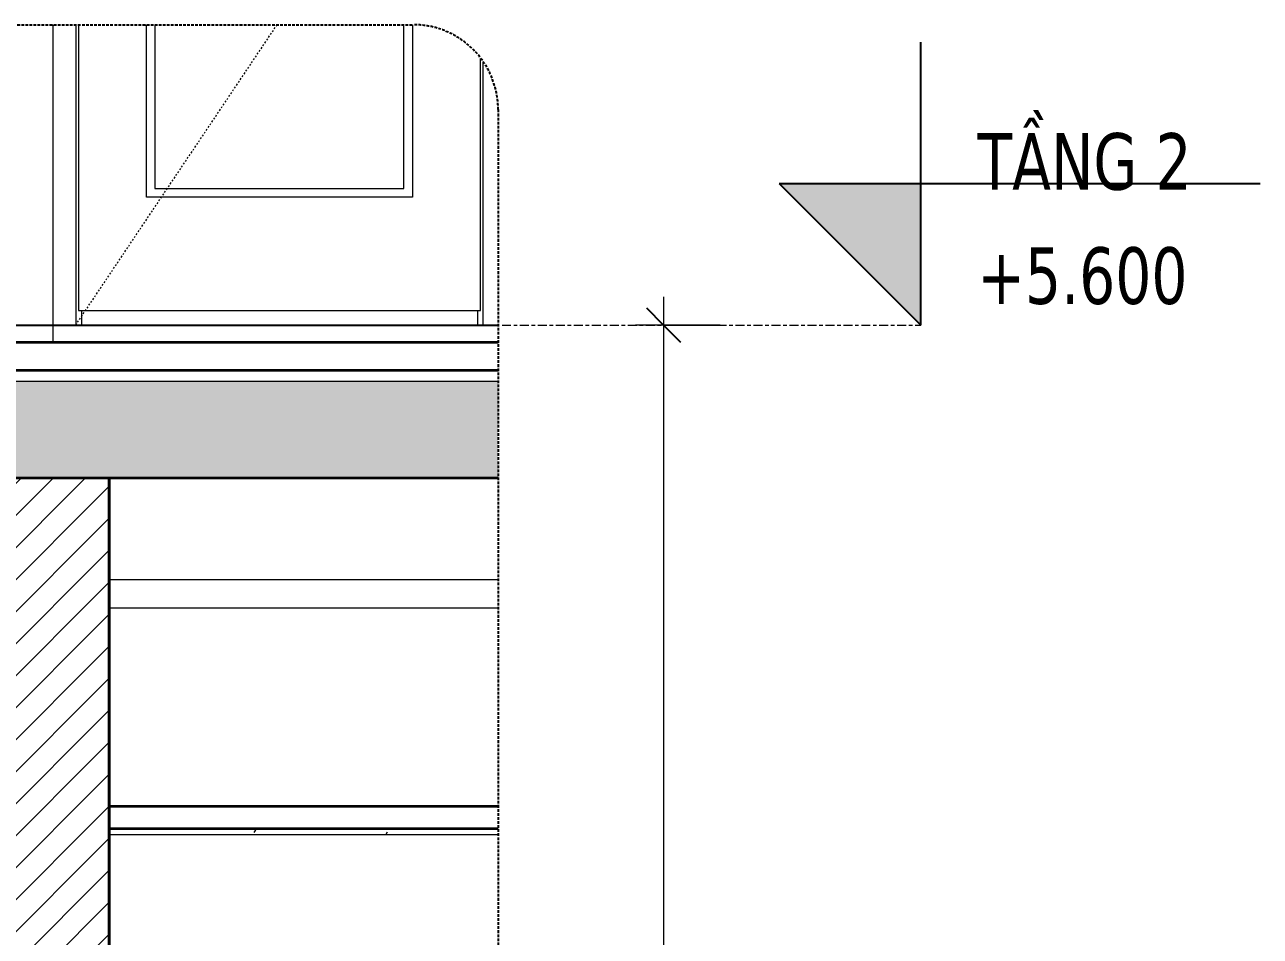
# Model space of a CAD drawing. Header units: millimetres. Extents: x 66631 to 260610, y 416 to 78637.
# Drawn here: x 104735 to 106919, y 4520 to 6131 of the extents above; entities that cross this region are included whole.
import ezdxf

# ---------------------------------------------------------------- set-up
doc = ezdxf.new("R2010")
doc.units = ezdxf.units.MM
for name, pattern in [('Centre', [31.75, 6.35, -4.7625, 15.875, -4.7625]), ('Dash', [6, 3, -3]), ('Hidden', [7.14375, 4.7625, -2.38125])]:
    doc.linetypes.add(name, pattern=pattern)
for name, color, linetype, lineweight in [('0-5', 130, 'Continuous', 5), ('A-ANNO-DIMS', 211, 'Continuous', 9), ('A-ANNO-DIMS-50', 211, 'Continuous', 9), ('A-CLNG-1', 250, 'Continuous', 35), ('A-CLNG-FNSH-1', 7, 'Continuous', 18), ('A-CLNG-PATT-3', 13, 'Continuous', 18), ('A-DETL-GENF', 92, 'Continuous', 18), ('A-DETL-GENF-4', 92, 'Hidden', 25), ('A-DETL-GENF-5', 9, 'Continuous', 18), ('A-DETL-GENF-HDLN-1', 7, 'Dash', 18), ('A-DETL-MEDM', 33, 'Continuous', 35), ('A-DETL-THIN', 151, 'Continuous', 18), ('A-DOOR', 31, 'Continuous', 18), ('A-DOOR-3', 7, 'Continuous', 18), ('A-FLOR-3', 7, 'Continuous', 18), ('A-FLOR-FNSH-1', 250, 'Continuous', 35), ('A-FLOR-LEVL', 51, 'Continuous', 9), ('A-FLOR-LEVL-1', 51, 'Continuous', 25), ('A-FLOR-LEVL-2', 51, 'Centre', 9), ('A-WALL-2', 250, 'Continuous', 35), ('A-WALL-3', 7, 'Continuous', 18), ('A-WALL-PATT-2', 111, 'Continuous', 18), ('M-EQPM', 50, 'Continuous', 18), ('M-EQPM-3', 50, 'Continuous', 25), ('S-BEAM-2', 7, 'Continuous', 18), ('S-COLS-7', 52, 'Continuous', 35)]:
    doc.layers.add(name, color=color, linetype=linetype, lineweight=lineweight)
doc.styles.add('Tahoma_B_1', font='tahomabd.ttf', dxfattribs={"width": 0.85, "height": 100})
doc.styles.add('UTM Avo', font='', dxfattribs={"width": 0.9, "height": 125})
doc.styles.get('UTM Avo').set_extended_font_data('UTM Avo')
doc.dimstyles.new('1_Dim_chi_tiet_2_5', dxfattribs={"dimscale": 304.8, "dimtxt": 124.912619, "dimasz": 0.19685, "dimexe": 0.164042, "dimexo": 0.0625, "dimgap": 0.016404, "dimtad": 1, "dimdec": 0, "dimrnd": 5, "dimzin": 0, "dimdsep": 46, "dimtxsty": 'UTM Avo', "dimblk1": 'OBLIQUE', "dimblk2": 'OBLIQUE', "dimsah": 1, "dimcen": 0.09, "dimdle": 0.164042, "dimazin": 0, "dimtfac": 1, "dimtdec": 4, "dimtix": 1, "dimtmove": 0, "dimatfit": 3, "dimfxl": 0.328084, "dimfxlon": 1, "dimtvp": 1, "dimtolj": 1, "dimtzin": 0, "dimarcsym": 2})

# ---------------------------------------------------------------- blocks, each defined once
blk = doc.blocks.new('NCV_TKTC_KET CAU_rvt-3-TKCS_CĂN HỘ LOẠI 1B - MẶT CẮT 2')
at = {"layer": 'S-BEAM-2'}
for p, q in [((-35850.5, 5150), (-36537.8, 5150)), ((-35850.5, 5100), (-36537.8, 5100))]:
    blk.add_line(p, q, dxfattribs=at)
blk = doc.blocks.new('DOOR_CW_01 CANH MO-PANEL KINH - DIG_02-800x2200-CỬA NHÔM KÍNH-400864-TKCS_CĂN HỘ LOẠI 1B - MẶT CẮT 2')
at = {"layer": 'A-DETL-GENF-HDLN-1'}
blk.add_line((-36596.9, 5600), (-36241, 6130.7), dxfattribs=at)
at = {"layer": 'A-DOOR-3'}
for p, q in [((-36636.9, 5600), (-36636.9, 6130.7)), ((-36596.9, 6130.7), (-36596.9, 5600)), ((-36591.9, 6130.7), (-36591.9, 5626)), ((-36471.9, 5826), (-36471.9, 6130.7)), ((-36456.9, 6130.7), (-36456.9, 5841)), ((-36016.9, 5841), (-36016.9, 6130.7)), ((-36001.9, 6130.7), (-36001.9, 5826)), ((-35881.9, 5626), (-35881.9, 6070.5)), ((-35876.9, 5600), (-35876.9, 6063.9)), ((-36456.9, 5841), (-36016.9, 5841)), ((-36001.9, 5826), (-36471.9, 5826)), ((-36591.9, 5626), (-35881.9, 5626)), ((-36586.9, 5626), (-36586.9, 5600)), ((-35886.9, 5626), (-35886.9, 5600)), ((-36596.9, 5600), (-36636.9, 5600)), ((-35850.5, 5600), (-35876.9, 5600))]:
    blk.add_line(p, q, dxfattribs=at)
blk = doc.blocks.new('NCV_TKTC_TANG 2_rvt-3-TKCS_CĂN HỘ LOẠI 1B - MẶT CẮT 2')
at = {"layer": 'A-FLOR-3'}
for q in [(-35850.5, 5600), (-36637.4, 5570)]:
    blk.add_line((-36637.4, 5600), q, dxfattribs=at)
at = {"layer": 'A-FLOR-FNSH-1'}
for p, q in [((-36934.3, 5570), (-35850.5, 5570)), ((-35850.5, 5520), (-36934.3, 5520))]:
    blk.add_line(p, q, dxfattribs=at)
at = {"layer": 'A-WALL-3'}
for p, q in [((-36636.9, 5600), (-36636.9, 6130.7)), ((-35850.5, 5600), (-36636.9, 5600))]:
    blk.add_line(p, q, dxfattribs=at)
at = {"layer": 'A-DOOR'}
blk.add_blockref('DOOR_CW_01 CANH MO-PANEL KINH - DIG_02-800x2200-CỬA NHÔM KÍNH-400864-TKCS_CĂN HỘ LOẠI 1B - MẶT CẮT 2', (0, 0), dxfattribs=at)
blk = doc.blocks.new('TKTC_XREF_251221_MB TANG 2-7 - TKTC_XREF_251221_MB TANG 2-7-2039446-TKCS_CĂN HỘ LOẠI 1B - MẶT CẮT 2')
at = {"layer": 'M-EQPM-3'}
blk.add_line((-45837, 5600), (-35850.5, 5600), dxfattribs=at)
blk = doc.blocks.new('BORDER VIEW - BORDER VIEW-3685526-TKCS_CĂN HỘ LOẠI 1B - MẶT CẮT 2')
at = {"layer": 'A-DETL-GENF-4'}
for p, q in [((-45687, 6130.7), (-36000.5, 6130.7)), ((-35850.5, 5980.7), (-35850.5, 1750))]:
    blk.add_line(p, q, dxfattribs=at)
blk.add_arc((-36000.5, 5980.7), 150, 0, 90, dxfattribs=at)
blk = doc.blocks.new('Level - CAO ĐỘ LEVEL-350587-TKCS_CĂN HỘ LOẠI 1B - MẶT CẮT 2')
at = {"layer": 'A-FLOR-LEVL'}
blk.add_hatch(color=256, dxfattribs=at).paths.add_polyline_path([(-35103.7, 2450), (-35103.7, 2200), (-35353.7, 2450)])
at = {"layer": 'A-FLOR-LEVL-1'}
for p, q in [((-35103.7, 2200), (-35103.7, 2700)), ((-35353.7, 2450), (-35103.7, 2200)), ((-35353.7, 2450), (-34503.7, 2450))]:
    blk.add_line(p, q, dxfattribs=at)
blk = doc.blocks.new('DIMBLOCK70-TKCS_CĂN HỘ LOẠI 1B - MẶT CẮT 2')
at = {"layer": 'A-ANNO-DIMS-50'}
for p, q in [((105864.2, 5650), (105864.2, 2150)), ((105964.2, 5600), (105814.2, 5600)), ((105864.2, 5600), (105964.2, 5600)), ((105964.2, 2200), (105814.2, 2200)), ((105864.2, 2200), (105964.2, 2200))]:
    blk.add_line(p, q, dxfattribs=at)
at = {"layer": 'A-ANNO-DIMS-50', "lineweight": 25}
for p, q in [((105864.2, 5600), (105834.2, 5630)), ((105864.2, 5600), (105894.2, 5570)), ((105864.2, 2200), (105834.2, 2230)), ((105864.2, 2200), (105894.2, 2170))]:
    blk.add_line(p, q, dxfattribs=at)
at = {"layer": 'A-ANNO-DIMS-50', "color": 0, "insert": (105701.8, 3728.8), "char_height": 125, "width": 410.824, "attachment_point": 1, "rotation": 90, "line_spacing_factor": 1.110334, "style": 'UTM Avo'}
blk.add_mtext('3400', dxfattribs=at)
blk = doc.blocks.new('_Oblique')
at = {"color": 0, "linetype": 'ByBlock', "lineweight": -2}
blk.add_line((-0.5, -0.5), (0.5, 0.5), dxfattribs=at)

msp = doc.modelspace()

# ---------------------------------------------------------------- hatches: boundary and pattern name
at = {"layer": 'A-CLNG-PATT-3'}
h = msp.add_hatch(dxfattribs=at)
h.set_pattern_fill('FP_6', color=256, style=0, pattern_type=2)
h.set_pattern_definition([(0, (100623.06, 15875), (406.4, 101.6), [16.764, -288.036, 16.764, -288.036, -1625.6]), (0, (100623.06, 15875), (406.4, 101.6), [-609.6, 16.764, -592.836, 16.764, -288.036, -711.2]), (0, (100623.06, 15875), (406.4, 101.6), [-1524, 16.764, -186.436, 16.764, -491.236]), (120, (100775.46, 15925.8), (-291.1882, 301.1527), [16.764, -288.036, 16.764, -288.036, -1625.6]), (120, (100775.46, 15925.8), (-291.1882, 301.1527), [-609.6, 16.764, -592.836, 16.764, -288.036, -711.2]), (120, (100775.46, 15925.8), (-291.1882, 301.1527), [-1524, 16.764, -186.436, 16.764, -491.236]), (240, (100826.26, 16129), (-115.2118, -402.7527), [16.764, -288.036, 16.764, -288.036, -1625.6]), (240, (100826.26, 16129), (-115.2118, -402.7527), [-609.6, 16.764, -592.836, 16.764, -288.036, -711.2]), (240, (100826.26, 16129), (-115.2118, -402.7527), [-1524, 16.764, -186.436, 16.764, -491.236])])
h.paths.add_polyline_path([(105323.2, 4700), (105571.7, 4700), (105571.7, 4710), (104884.5, 4710), (104884.5, 4700)])
at = {"layer": 'A-DETL-GENF-5'}
h = msp.add_hatch(dxfattribs=at)
h.set_pattern_fill('FP_5', color=256, style=0, pattern_type=2)
h.set_pattern_definition([(50, (100623.06, 15875), (364.368, -31.878), [38.1, -419.1]), (355, (100623.06, 15875), (-70.486, 382.113), [30.48, -335.28]), (100.451, (100653.42, 15872.34), (293.885, 350.233), [32.38, -356.18]), (46.184, (100623.06, 15976.6), (542.158, -84.086), [57.15, -628.65]), (96.636, (100668.24, 15969.6), (474.805, 494.855), [48.57, -534.27]), (351.184, (100623.06, 15976.6), (474.81, 494.85), [45.72, -502.92]), (21, (100673.86, 15951.2), (303.2285, -204.5305), [38.1, -419.1]), (326, (100673.86, 15951.2), (123.604, 368.376), [30.48, -335.28]), (71.451, (100699.13, 15934.16), (426.834, 163.843), [32.38, -356.18]), (37.5, (100623.06, 15875), (6.1766, 169.1102), [3.353, -327.863, 3.353, -337.007, -336.55]), (37.5, (100623.06, 15875), (6.1766, 169.1102), [-671.576, 3.353, -333.197]), (7.5, (100623.06, 15875), (133.6389, 200.3615), [3.353, -190.703, 3.353, -320.243, -128.27]), (7.5, (100623.06, 15875), (133.6389, 200.3615), [-517.652, 3.353, -124.917]), (327.5, (100509.78, 15875), (271.1818, -11.4584), [3.353, -123.647, 3.353, -392.887, -525.78]), (327.5, (100509.78, 15875), (271.1818, -11.4584), [-523.24, 3.353, -522.427]), (317.5, (100458.98, 15875), (296.2585, 50.853), [3.353, -161.747, 3.353, -259.791, -373.38]), (317.5, (100458.98, 15875), (296.2585, 50.853), [-428.244, 3.353, -370.027]), (45, (100623.06, 15875), (-125.7236, 125.7236), []), (45, (100623.06, 16065.5), (-125.7236, 125.7236), [])])
h.paths.add_polyline_path([(101186.6, 1600), (101486.6, 1600), (101486.6, 1930), (105571.7, 1930), (105571.7, 2130), (104685.3, 2130), (104685.3, 2100), (101095.3, 2100), (101095.3, 2150), (96886.9, 2150), (96886.9, 1600), (97186.9, 1600), (97186.9, 1930), (101186.6, 1930), (101186.6, 1695)])
h.paths.add_polyline_path([(101484.1, 4950), (101486.6, 4950), (101486.6, 5330), (105571.7, 5330), (105571.7, 5500), (101285.3, 5500), (101285.3, 5550), (96886.9, 5550), (96886.9, 4950), (97186.9, 4950), (97186.9, 5385), (101186.6, 5385), (101186.6, 4950)])
at = {"layer": 'A-WALL-PATT-2'}
h = msp.add_hatch(dxfattribs=at)
h.set_pattern_fill('FP_4', color=256, style=0, pattern_type=2)
h.set_pattern_definition([(45, (100623.06, 15875), (-28.28427, 28.28427), [])])
h.paths.add_polyline_path([(104684.5, 2120), (104685.3, 2120), (104685.3, 2130), (104884.5, 2130), (104884.5, 5330), (104684.5, 5330), (104684.5, 2130)])

# ---------------------------------------------------------------- linework, layer by layer
at = {"layer": 'A-CLNG-1'}
for p, q in [((104884.5, 4750), (105571.7, 4750)), ((104884.5, 4750), (104884.5, 4710)), ((105571.7, 4710), (104884.5, 4710))]:
    msp.add_line(p, q, dxfattribs=at)
at = {"layer": 'A-CLNG-FNSH-1'}
for p, q in [((104884.5, 4710), (104884.5, 4700)), ((104884.5, 4700), (105571.7, 4700))]:
    msp.add_line(p, q, dxfattribs=at)
at = {"layer": 'A-DETL-MEDM'}
msp.add_line((101486.6, 5330), (105571.7, 5330), dxfattribs=at)
at = {"layer": 'A-DETL-THIN'}
msp.add_line((105571.7, 5500), (101285.3, 5500), dxfattribs=at)
at = {"layer": 'A-FLOR-LEVL-2'}
msp.add_line((95185.2, 5600), (106318.6, 5600), dxfattribs=at)
at = {"layer": 'A-WALL-2'}
msp.add_line((104884.5, 5330), (104884.5, 2130), dxfattribs=at)
at = {"layer": 'S-COLS-7'}
msp.add_line((104884.5, 2130), (104884.5, 5330), dxfattribs=at)

# ---------------------------------------------------------------- block references
at = {"layer": '0-5'}
for name in ['NCV_TKTC_KET CAU_rvt-3-TKCS_CĂN HỘ LOẠI 1B - MẶT CẮT 2', 'NCV_TKTC_TANG 2_rvt-3-TKCS_CĂN HỘ LOẠI 1B - MẶT CẮT 2']:
    msp.add_blockref(name, (141422.2, 0), dxfattribs=at)
at = {"layer": 'A-DETL-GENF'}
msp.add_blockref('BORDER VIEW - BORDER VIEW-3685526-TKCS_CĂN HỘ LOẠI 1B - MẶT CẮT 2', (141422.2, 0), dxfattribs=at)
at = {"layer": 'A-FLOR-LEVL-1'}
msp.add_blockref('Level - CAO ĐỘ LEVEL-350587-TKCS_CĂN HỘ LOẠI 1B - MẶT CẮT 2', (141422.2, 3400), dxfattribs=at)
at = {"layer": 'M-EQPM'}
msp.add_blockref('TKTC_XREF_251221_MB TANG 2-7 - TKTC_XREF_251221_MB TANG 2-7-2039446-TKCS_CĂN HỘ LOẠI 1B - MẶT CẮT 2', (141422.2, 0), dxfattribs=at)

# ---------------------------------------------------------------- texts
at = {"layer": 'A-FLOR-LEVL', "char_height": 100, "line_spacing_factor": 0.996129, "style": 'Tahoma_B_1'}
for s, insert, width, attachment_point in [('\\pt510,1020,1530,2040,2550,3060,3570,4080,4590,5100,5610,6120,6630,7140,7650,8160,8670,9180,9690,10200,10710,11220,11730,12240,12750,13260,13770,14280,14790,15300,15810,16320;TẦNG 2', (106418.8, 5837.2), 452.625, 7), ('\\pt212.5,425,637.5,850,1062.5,1275,1487.5,1700,1912.5,2125,2337.5,2550,2762.5,2975,3187.5,3400,3612.5,3825,4037.5,4250,4462.5,4675,4887.5,5100,5312.5,5525,5737.5,5950,6162.5,6375,6587.5,6800;+5.600', (106418.8, 5737.5), 441.575, 1)]:
    msp.add_mtext(s, dxfattribs=dict(at, insert=insert, width=width, attachment_point=attachment_point))

# ---------------------------------------------------------------- dimensions: what is measured, and where the dimension line sits
at = {"layer": 'A-ANNO-DIMS'}
dim = msp.add_linear_dim(base=(105864.2, 2200), p1=(105964.2, 5600), p2=(105964.2, 2200), angle=90, dimstyle='1_Dim_chi_tiet_2_5', override={"dimpost": '<>', "dimfxl": 3400}, dxfattribs=at)
dim.commit()
dim.dimension.update_dxf_attribs({"geometry": 'DIMBLOCK70-TKCS_CĂN HỘ LOẠI 1B - MẶT CẮT 2', "text_midpoint": (105794.5, 3900)})

doc.saveas('drawing.dxf')
